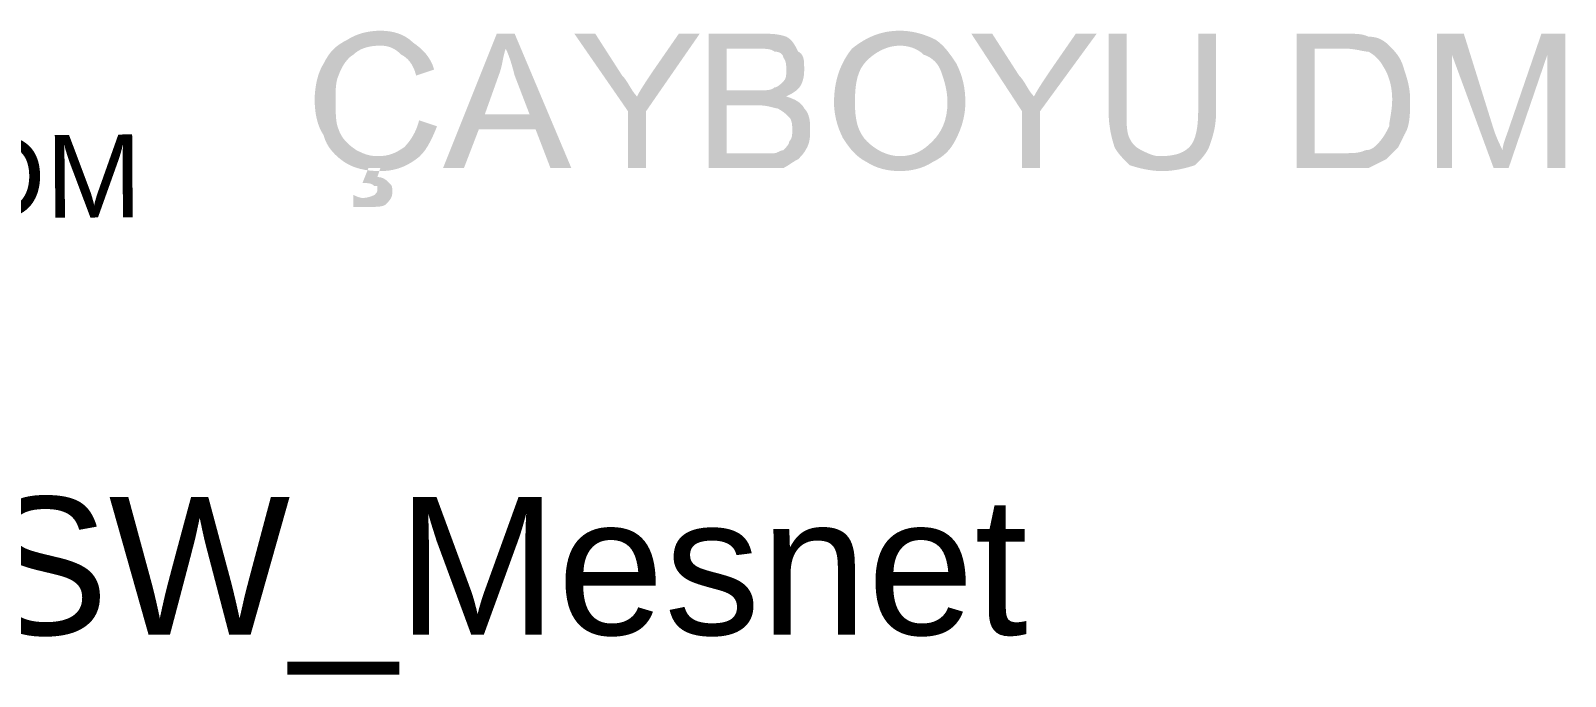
# Model space of a CAD drawing. Header units: millimetres. Extents: x 5 to 459, y 10 to 307.
# Drawn here: x 392.51 to 401.01, y 181 to 184.57 of the extents above; entities that cross this region are included whole.
import ezdxf

# ---------------------------------------------------------------- set-up
doc = ezdxf.new("R2010")
doc.units = ezdxf.units.MM
doc.header["$MEASUREMENT"] = 0
doc.layers.get('0').update_dxf_attribs({"linetype": 'CONTINUOUS'})
doc.styles.add('Arial$001', font='arial.ttf', dxfattribs={"height": 0.8937})

msp = doc.modelspace()

# ---------------------------------------------------------------- hatches: boundary and pattern name
h = msp.add_hatch(color=5)
edge = h.paths.add_edge_path()
edge.add_line((394.6605, 184.0761), (394.7598, 184.043))
edge.add_spline(control_points=[(394.7598, 184.043), (394.7267, 183.9602), (394.6936, 183.8941), (394.644, 183.861), (394.644, 183.861), (394.5778, 183.8113), (394.5116, 183.7948), (394.4455, 183.7948), (394.4455, 183.7948), (394.3627, 183.7948), (394.2965, 183.8113), (394.2469, 183.8444), (394.2469, 183.8444), (394.1973, 183.8775), (394.1476, 183.9271), (394.1311, 183.9933), (394.1311, 183.9933), (394.098, 184.043), (394.0815, 184.1091), (394.0815, 184.1919), (394.0815, 184.1919), (394.0815, 184.258), (394.098, 184.3408), (394.1311, 184.3904), (394.1311, 184.3904), (394.1642, 184.4566), (394.1973, 184.4897), (394.2635, 184.5228), (394.2635, 184.5228), (394.3131, 184.5558), (394.3793, 184.5724), (394.4455, 184.5724), (394.4455, 184.5724), (394.5116, 184.5724), (394.5778, 184.5558), (394.6274, 184.5062), (394.6274, 184.5062), (394.6771, 184.4731), (394.7267, 184.4235), (394.7433, 184.3573)], knot_values=[0, 0, 0, 0, 0.025, 0.025, 0.025, 0.025, 0.05, 0.05, 0.05, 0.05, 0.075, 0.075, 0.075, 0.075, 0.1, 0.1, 0.1, 0.1, 0.125, 0.125, 0.125, 0.125, 0.15, 0.15, 0.15, 0.15, 0.175, 0.175, 0.175, 0.175, 0.2, 0.2, 0.2, 0.2, 0.225, 0.225, 0.225, 0.225, 1, 1, 1, 1], degree=3, periodic=0)
edge.add_line((394.7433, 184.3573), (394.644, 184.3242))
edge.add_spline(control_points=[(394.644, 184.3242), (394.6274, 184.3904), (394.5944, 184.4235), (394.5613, 184.44), (394.5613, 184.44), (394.5282, 184.4731), (394.4951, 184.4897), (394.4455, 184.4897), (394.4455, 184.4897), (394.3793, 184.4897), (394.3296, 184.4731), (394.2965, 184.44), (394.2965, 184.44), (394.2635, 184.4235), (394.2304, 184.3739), (394.2138, 184.3242), (394.2138, 184.3242), (394.1973, 184.2911), (394.1973, 184.2415), (394.1973, 184.1919), (394.1973, 184.1919), (394.1973, 184.1257), (394.1973, 184.0595), (394.2138, 184.0264), (394.2138, 184.0264), (394.2304, 183.9768), (394.2635, 183.9437), (394.3131, 183.9106), (394.3131, 183.9106), (394.3462, 183.8941), (394.3793, 183.8775), (394.4289, 183.8775), (394.4289, 183.8775), (394.4951, 183.8775), (394.5282, 183.8941), (394.5778, 183.9271), (394.5778, 183.9271), (394.6109, 183.9602), (394.644, 184.0099), (394.6605, 184.0761)], knot_values=[0, 0, 0, 0, 0.025, 0.025, 0.025, 0.025, 0.05, 0.05, 0.05, 0.05, 0.075, 0.075, 0.075, 0.075, 0.1, 0.1, 0.1, 0.1, 0.125, 0.125, 0.125, 0.125, 0.15, 0.15, 0.15, 0.15, 0.175, 0.175, 0.175, 0.175, 0.2, 0.2, 0.2, 0.2, 0.225, 0.225, 0.225, 0.225, 1, 1, 1, 1], degree=3, periodic=0)
edge = h.paths.add_edge_path()
edge.add_line((394.3462, 183.7286), (394.3793, 183.8113))
edge.add_line((394.3793, 183.8113), (394.4455, 183.8113))
edge.add_line((394.4455, 183.8113), (394.4289, 183.7617))
edge.add_spline(control_points=[(394.4289, 183.7617), (394.462, 183.7617), (394.4785, 183.7452), (394.4951, 183.7286), (394.4951, 183.7286), (394.5116, 183.7121), (394.5116, 183.7121), (394.5116, 183.679), (394.5116, 183.679), (394.5116, 183.6624), (394.5116, 183.6459), (394.4785, 183.6128), (394.4785, 183.6128), (394.462, 183.5963), (394.4289, 183.5963), (394.3793, 183.5963), (394.3793, 183.5963), (394.3462, 183.5963), (394.3131, 183.5963), (394.2965, 183.5963)], knot_values=[0, 0, 0, 0, 0.05, 0.05, 0.05, 0.05, 0.1, 0.1, 0.1, 0.1, 0.15, 0.15, 0.15, 0.15, 0.2, 0.2, 0.2, 0.2, 1, 1, 1, 1], degree=3, periodic=0)
edge.add_line((394.2965, 183.5963), (394.2965, 183.6624))
edge.add_spline(control_points=[(394.2965, 183.6624), (394.3296, 183.6459), (394.3462, 183.6459), (394.3462, 183.6459), (394.3462, 183.6459), (394.3793, 183.6459), (394.4124, 183.6624), (394.4124, 183.6624), (394.4124, 183.6624), (394.4289, 183.679), (394.4289, 183.679), (394.4289, 183.6955), (394.4289, 183.6955), (394.4289, 183.6955), (394.4289, 183.6955), (394.4289, 183.7121), (394.4289, 183.7121), (394.4289, 183.7121), (394.4124, 183.7121), (394.4124, 183.7121), (394.4124, 183.7121), (394.3958, 183.7286), (394.3793, 183.7286), (394.3462, 183.7286)], knot_values=[0, 0, 0, 0, 0.041667, 0.041667, 0.041667, 0.041667, 0.083333, 0.083333, 0.083333, 0.083333, 0.125, 0.125, 0.125, 0.125, 0.166667, 0.166667, 0.166667, 0.166667, 0.208333, 0.208333, 0.208333, 0.208333, 1, 1, 1, 1], degree=3, periodic=0)
h.paths.add_polyline_path([(394.7929, 183.8113), (395.0907, 184.5558), (395.19, 184.5558), (395.5043, 183.8113), (395.3885, 183.8113), (395.3058, 184.0264), (394.9914, 184.0264), (394.9087, 183.8113), (394.7929, 183.8113), (394.9087, 183.8113)])
h.paths.add_polyline_path([(395.0245, 184.1091), (395.2727, 184.1091), (395.19, 184.3242), (395.19, 184.3242), (395.1879, 184.3324), (395.1858, 184.3404), (395.1838, 184.3483), (395.1817, 184.3559), (395.1796, 184.3634), (395.1776, 184.3708), (395.1755, 184.3779), (395.1734, 184.3849), (395.1713, 184.3917), (395.1693, 184.3983), (395.1672, 184.4048), (395.1651, 184.4111), (395.1631, 184.4172), (395.161, 184.4231), (395.1589, 184.4289), (395.1569, 184.4345), (395.1548, 184.4399), (395.1527, 184.4452), (395.1507, 184.4503), (395.1486, 184.4552), (395.1465, 184.4599), (395.1445, 184.4645), (395.1424, 184.4689), (395.1403, 184.4731), (395.1403, 184.4731), (395.1383, 184.467), (395.1365, 184.461), (395.1348, 184.4552), (395.1333, 184.4495), (395.1318, 184.444), (395.1305, 184.4385), (395.1293, 184.4331), (395.1281, 184.4278), (395.127, 184.4225), (395.1259, 184.4173), (395.1248, 184.4121), (395.1238, 184.4069), (395.1227, 184.4018), (395.1217, 184.3966), (395.1206, 184.3914), (395.1195, 184.3861), (395.1183, 184.3808), (395.1171, 184.3754), (395.1157, 184.3699), (395.1143, 184.3644), (395.1127, 184.3587), (395.111, 184.3528), (395.1092, 184.3469), (395.1072, 184.3408), (395.0245, 184.1091), (395.1072, 184.3408)])
h.paths.add_polyline_path([(395.8187, 183.8113), (395.8187, 184.1257), (395.5209, 184.5558), (395.6367, 184.5558), (395.7856, 184.3242), (395.7856, 184.3242), (395.7896, 184.32), (395.7935, 184.3156), (395.7973, 184.3111), (395.8009, 184.3065), (395.8044, 184.3017), (395.8078, 184.2968), (395.8111, 184.2919), (395.8144, 184.2868), (395.8176, 184.2818), (395.8207, 184.2766), (395.8238, 184.2715), (395.8269, 184.2663), (395.83, 184.2611), (395.8332, 184.256), (395.8363, 184.2509), (395.8395, 184.2458), (395.8427, 184.2408), (395.8461, 184.2358), (395.8495, 184.2309), (395.853, 184.2262), (395.8566, 184.2215), (395.8603, 184.217), (395.8642, 184.2126), (395.8683, 184.2084), (395.8683, 184.2084), (395.8704, 184.2126), (395.8728, 184.217), (395.8752, 184.2216), (395.8779, 184.2263), (395.8806, 184.2311), (395.8835, 184.2361), (395.8866, 184.2412), (395.8897, 184.2464), (395.893, 184.2517), (395.8964, 184.2572), (395.8999, 184.2627), (395.9035, 184.2684), (395.9071, 184.2741), (395.9109, 184.2799), (395.9147, 184.2858), (395.9185, 184.2917), (395.9225, 184.2977), (395.9265, 184.3038), (395.9305, 184.3099), (395.9345, 184.316), (395.9386, 184.3222), (395.9428, 184.3284), (395.9469, 184.3346), (395.951, 184.3408), (396.0999, 184.5558), (396.2157, 184.5558), (395.9179, 184.1257), (395.9179, 183.8113), (395.8187, 183.8113), (395.9179, 183.8113)])
h.paths.add_polyline_path([(396.2654, 183.8113), (396.2654, 184.5558), (396.5466, 184.5558), (396.5466, 184.5558), (396.5547, 184.5558), (396.5625, 184.5558), (396.57, 184.5558), (396.5772, 184.5558), (396.5841, 184.5557), (396.5908, 184.5556), (396.5973, 184.5554), (396.6036, 184.5552), (396.6097, 184.555), (396.6157, 184.5546), (396.6215, 184.5543), (396.6273, 184.5538), (396.6329, 184.5532), (396.6385, 184.5526), (396.6441, 184.5518), (396.6496, 184.5509), (396.6551, 184.55), (396.6606, 184.5489), (396.6662, 184.5476), (396.6719, 184.5463), (396.6776, 184.5448), (396.6834, 184.5431), (396.6894, 184.5413), (396.6955, 184.5393), (396.6996, 184.5371), (396.7035, 184.5348), (396.7072, 184.5324), (396.7108, 184.5297), (396.7142, 184.527), (396.7175, 184.524), (396.7207, 184.521), (396.7237, 184.5179), (396.7266, 184.5146), (396.7295, 184.5112), (396.7322, 184.5077), (396.7348, 184.5041), (396.7374, 184.5005), (396.7398, 184.4967), (396.7422, 184.4929), (396.7445, 184.4891), (396.7468, 184.4851), (396.749, 184.4811), (396.7512, 184.4771), (396.7534, 184.473), (396.7555, 184.469), (396.7576, 184.4648), (396.7596, 184.4607), (396.7617, 184.4566), (396.7657, 184.4544), (396.7693, 184.4521), (396.7726, 184.4496), (396.7756, 184.4469), (396.7784, 184.4441), (396.7808, 184.4411), (396.783, 184.4379), (396.785, 184.4345), (396.7867, 184.431), (396.7882, 184.4273), (396.7895, 184.4234), (396.7907, 184.4194), (396.7916, 184.4151), (396.7924, 184.4107), (396.7931, 184.4062), (396.7936, 184.4014), (396.794, 184.3965), (396.7943, 184.3914), (396.7945, 184.3862), (396.7946, 184.3807), (396.7947, 184.3751), (396.7948, 184.3694), (396.7948, 184.3634), (396.7948, 184.3573), (396.7948, 184.3552), (396.7948, 184.3528), (396.7948, 184.3504), (396.7947, 184.3477), (396.7946, 184.345), (396.7945, 184.3421), (396.7944, 184.339), (396.7942, 184.3359), (396.7939, 184.3326), (396.7936, 184.3292), (396.7932, 184.3257), (396.7927, 184.3222), (396.7922, 184.3185), (396.7915, 184.3148), (396.7908, 184.3109), (396.7899, 184.3071), (396.7889, 184.3031), (396.7878, 184.2991), (396.7866, 184.2951), (396.7852, 184.2911), (396.7837, 184.287), (396.7821, 184.2828), (396.7802, 184.2787), (396.7783, 184.2746), (396.7761, 184.2705), (396.7738, 184.2666), (396.7713, 184.2629), (396.7687, 184.2593), (396.7659, 184.2559), (396.763, 184.2526), (396.76, 184.2494), (396.7568, 184.2464), (396.7535, 184.2435), (396.7501, 184.2406), (396.7467, 184.2379), (396.7431, 184.2353), (396.7394, 184.2327), (396.7357, 184.2303), (396.7319, 184.2279), (396.728, 184.2256), (396.7241, 184.2233), (396.7201, 184.2211), (396.7161, 184.2189), (396.712, 184.2168), (396.7079, 184.2146), (396.7038, 184.2126), (396.6997, 184.2105), (396.6955, 184.2084), (396.7016, 184.2063), (396.7076, 184.2043), (396.7134, 184.2022), (396.719, 184.2001), (396.7244, 184.1979), (396.7297, 184.1957), (396.7347, 184.1935), (396.7396, 184.1913), (396.7444, 184.1889), (396.749, 184.1865), (396.7533, 184.1841), (396.7576, 184.1815), (396.7616, 184.1789), (396.7655, 184.1762), (396.7692, 184.1733), (396.7727, 184.1704), (396.7761, 184.1674), (396.7793, 184.1642), (396.7823, 184.1609), (396.7851, 184.1575), (396.7878, 184.1539), (396.7903, 184.1502), (396.7926, 184.1463), (396.7948, 184.1422), (396.7988, 184.138), (396.8024, 184.1336), (396.8057, 184.1291), (396.8087, 184.1245), (396.8115, 184.1197), (396.8139, 184.1148), (396.8161, 184.1099), (396.8181, 184.1049), (396.8198, 184.0998), (396.8213, 184.0946), (396.8226, 184.0895), (396.8237, 184.0843), (396.8247, 184.0792), (396.8255, 184.074), (396.8261, 184.0689), (396.8267, 184.0638), (396.8271, 184.0588), (396.8274, 184.0538), (396.8276, 184.049), (396.8277, 184.0442), (396.8278, 184.0395), (396.8279, 184.035), (396.8279, 184.0306), (396.8279, 184.0264), (396.8279, 184.0264), (396.8279, 184.0223), (396.8279, 184.0181), (396.8279, 184.014), (396.8278, 184.0099), (396.8277, 184.0057), (396.8276, 184.0016), (396.8275, 183.9975), (396.8273, 183.9933), (396.827, 183.9892), (396.8267, 183.9851), (396.8263, 183.9809), (396.8258, 183.9768), (396.8253, 183.9726), (396.8246, 183.9685), (396.8238, 183.9644), (396.823, 183.9602), (396.822, 183.9561), (396.8209, 183.952), (396.8197, 183.9478), (396.8183, 183.9437), (396.8168, 183.9396), (396.8151, 183.9354), (396.8133, 183.9313), (396.8113, 183.9271), (396.8093, 183.9231), (396.8072, 183.9192), (396.8051, 183.9155), (396.8031, 183.9119), (396.801, 183.9085), (396.7989, 183.9052), (396.7969, 183.902), (396.7948, 183.899), (396.7927, 183.896), (396.7907, 183.8932), (396.7886, 183.8905), (396.7865, 183.8879), (396.7845, 183.8853), (396.7824, 183.8828), (396.7803, 183.8805), (396.7783, 183.8781), (396.7762, 183.8759), (396.7741, 183.8736), (396.772, 183.8715), (396.77, 183.8693), (396.7679, 183.8672), (396.7658, 183.8651), (396.7638, 183.863), (396.7617, 183.861), (396.7577, 183.8589), (396.7538, 183.8568), (396.75, 183.8548), (396.7464, 183.8527), (396.7429, 183.8506), (396.7395, 183.8486), (396.7362, 183.8465), (396.7329, 183.8444), (396.7297, 183.8424), (396.7266, 183.8403), (396.7234, 183.8382), (396.7203, 183.8362), (396.7172, 183.8341), (396.7141, 183.832), (396.711, 183.8299), (396.7078, 183.8279), (396.7045, 183.8258), (396.7012, 183.8237), (396.6978, 183.8217), (396.6943, 183.8196), (396.6907, 183.8175), (396.6869, 183.8155), (396.683, 183.8134), (396.679, 183.8113), (396.6748, 183.8113), (396.6704, 183.8113), (396.6658, 183.8113), (396.6611, 183.8113), (396.6563, 183.8113), (396.6513, 183.8113), (396.6462, 183.8113), (396.641, 183.8113), (396.6356, 183.8113), (396.6302, 183.8113), (396.6247, 183.8113), (396.619, 183.8113), (396.6133, 183.8113), (396.6075, 183.8113), (396.6016, 183.8113), (396.5956, 183.8113), (396.5896, 183.8113), (396.5836, 183.8113), (396.5775, 183.8113), (396.5714, 183.8113), (396.5652, 183.8113), (396.559, 183.8113), (396.5528, 183.8113), (396.5466, 183.8113), (396.2654, 183.8113), (396.5466, 183.8113)])
h.paths.add_polyline_path([(396.3646, 184.2415), (396.5301, 184.2415), (396.5301, 184.2415), (396.5362, 184.2415), (396.5421, 184.2415), (396.5479, 184.2415), (396.5535, 184.2416), (396.5589, 184.2416), (396.5642, 184.2418), (396.5693, 184.2419), (396.5742, 184.2421), (396.5789, 184.2424), (396.5835, 184.2427), (396.5879, 184.2431), (396.5921, 184.2436), (396.5962, 184.2441), (396.6001, 184.2448), (396.6038, 184.2455), (396.6073, 184.2464), (396.6106, 184.2474), (396.6138, 184.2485), (396.6169, 184.2497), (396.6197, 184.2511), (396.6224, 184.2526), (396.6249, 184.2542), (396.6272, 184.2561), (396.6293, 184.258), (396.6293, 184.258), (396.6314, 184.2581), (396.6335, 184.2584), (396.6356, 184.2588), (396.6376, 184.2593), (396.6397, 184.26), (396.6418, 184.2609), (396.6438, 184.2619), (396.6459, 184.2629), (396.648, 184.2641), (396.65, 184.2655), (396.6521, 184.2669), (396.6542, 184.2684), (396.6562, 184.27), (396.6583, 184.2716), (396.6604, 184.2734), (396.6624, 184.2752), (396.6645, 184.2771), (396.6666, 184.279), (396.6686, 184.2809), (396.6707, 184.2829), (396.6728, 184.285), (396.6748, 184.287), (396.6769, 184.2891), (396.679, 184.2911), (396.681, 184.2932), (396.6828, 184.2953), (396.6844, 184.2974), (396.686, 184.2995), (396.6873, 184.3016), (396.6885, 184.3038), (396.6896, 184.306), (396.6906, 184.3083), (396.6915, 184.3106), (396.6922, 184.313), (396.6929, 184.3155), (396.6935, 184.318), (396.6939, 184.3206), (396.6943, 184.3234), (396.6947, 184.3262), (396.6949, 184.3291), (396.6951, 184.3322), (396.6953, 184.3353), (396.6954, 184.3386), (396.6955, 184.3421), (396.6955, 184.3456), (396.6955, 184.3494), (396.6955, 184.3533), (396.6955, 184.3573), (396.6955, 184.3595), (396.6955, 184.3618), (396.6955, 184.3642), (396.6955, 184.3668), (396.6954, 184.3695), (396.6953, 184.3723), (396.6951, 184.3752), (396.6949, 184.3781), (396.6947, 184.3812), (396.6943, 184.3842), (396.6939, 184.3873), (396.6935, 184.3904), (396.6929, 184.3935), (396.6922, 184.3966), (396.6915, 184.3996), (396.6906, 184.4027), (396.6896, 184.4056), (396.6885, 184.4085), (396.6873, 184.4113), (396.686, 184.414), (396.6844, 184.4166), (396.6828, 184.419), (396.681, 184.4213), (396.679, 184.4235), (396.6789, 184.4256), (396.6786, 184.4276), (396.6782, 184.4297), (396.6776, 184.4317), (396.6768, 184.4337), (396.6759, 184.4356), (396.6748, 184.4376), (396.6735, 184.4394), (396.672, 184.4412), (396.6704, 184.443), (396.6686, 184.4446), (396.6666, 184.4462), (396.6644, 184.4477), (396.6621, 184.4492), (396.6596, 184.4505), (396.6569, 184.4517), (396.6541, 184.4528), (396.6511, 184.4537), (396.6479, 184.4546), (396.6445, 184.4553), (396.641, 184.4558), (396.6373, 184.4562), (396.6334, 184.4565), (396.6293, 184.4566), (396.6272, 184.4586), (396.6249, 184.4604), (396.6223, 184.462), (396.6196, 184.4635), (396.6167, 184.4649), (396.6136, 184.4661), (396.6102, 184.4672), (396.6067, 184.4682), (396.6029, 184.4691), (396.5989, 184.4698), (396.5946, 184.4705), (396.5901, 184.4711), (396.5853, 184.4715), (396.5802, 184.4719), (396.5749, 184.4723), (396.5693, 184.4725), (396.5634, 184.4727), (396.5572, 184.4729), (396.5507, 184.473), (396.5439, 184.473), (396.5368, 184.4731), (396.5294, 184.4731), (396.5216, 184.4731), (396.5135, 184.4731), (396.5135, 184.4731), (396.3646, 184.4731), (396.3646, 184.2415), (396.3646, 184.4731)])
h.paths.add_polyline_path([(396.3646, 183.8941), (396.5466, 183.8941), (396.5466, 183.8941), (396.5508, 183.8941), (396.5549, 183.8941), (396.559, 183.8941), (396.5631, 183.8941), (396.5672, 183.8941), (396.5712, 183.8941), (396.5752, 183.8941), (396.5791, 183.8941), (396.583, 183.8941), (396.5868, 183.8941), (396.5905, 183.8941), (396.5942, 183.8941), (396.5978, 183.8941), (396.6012, 183.8941), (396.6046, 183.8941), (396.6079, 183.8941), (396.6111, 183.8941), (396.6141, 183.8941), (396.617, 183.8941), (396.6198, 183.8941), (396.6224, 183.8941), (396.6249, 183.8941), (396.6272, 183.8941), (396.6293, 183.8941), (396.6314, 183.8941), (396.6335, 183.8944), (396.6356, 183.8948), (396.6376, 183.8953), (396.6397, 183.8959), (396.6418, 183.8966), (396.6438, 183.8975), (396.6459, 183.8983), (396.648, 183.8993), (396.65, 183.9003), (396.6521, 183.9013), (396.6542, 183.9023), (396.6562, 183.9034), (396.6583, 183.9044), (396.6604, 183.9054), (396.6624, 183.9063), (396.6645, 183.9072), (396.6666, 183.908), (396.6686, 183.9087), (396.6707, 183.9094), (396.6728, 183.9099), (396.6748, 183.9103), (396.6769, 183.9105), (396.679, 183.9106), (396.679, 183.9106), (396.681, 183.9127), (396.6831, 183.9147), (396.6852, 183.9168), (396.6872, 183.9189), (396.6892, 183.9209), (396.6911, 183.923), (396.693, 183.9251), (396.6949, 183.9271), (396.6967, 183.9292), (396.6985, 183.9313), (396.7001, 183.9334), (396.7017, 183.9354), (396.7032, 183.9375), (396.7047, 183.9396), (396.706, 183.9416), (396.7072, 183.9437), (396.7083, 183.9458), (396.7092, 183.9478), (396.7101, 183.9499), (396.7108, 183.952), (396.7113, 183.954), (396.7117, 183.9561), (396.712, 183.9582), (396.7121, 183.9602), (396.7121, 183.9602), (396.7141, 183.9623), (396.7159, 183.9644), (396.7175, 183.9665), (396.719, 183.9686), (396.7204, 183.9707), (396.7216, 183.9729), (396.7227, 183.9751), (396.7237, 183.9774), (396.7246, 183.9797), (396.7253, 183.9821), (396.726, 183.9846), (396.7265, 183.9871), (396.727, 183.9898), (396.7274, 183.9925), (396.7277, 183.9953), (396.728, 183.9982), (396.7282, 184.0013), (396.7284, 184.0044), (396.7285, 184.0077), (396.7285, 184.0112), (396.7286, 184.0148), (396.7286, 184.0185), (396.7286, 184.0224), (396.7286, 184.0264), (396.7286, 184.0286), (396.7286, 184.0309), (396.7286, 184.0333), (396.7285, 184.0359), (396.7285, 184.0386), (396.7284, 184.0414), (396.7282, 184.0443), (396.728, 184.0473), (396.7277, 184.0503), (396.7274, 184.0533), (396.727, 184.0564), (396.7265, 184.0595), (396.726, 184.0626), (396.7253, 184.0657), (396.7246, 184.0687), (396.7237, 184.0718), (396.7227, 184.0747), (396.7216, 184.0776), (396.7204, 184.0804), (396.719, 184.0831), (396.7175, 184.0857), (396.7159, 184.0881), (396.7141, 184.0904), (396.7121, 184.0926), (396.71, 184.0947), (396.7079, 184.0967), (396.7058, 184.0988), (396.7037, 184.1009), (396.7016, 184.1029), (396.6994, 184.105), (396.6972, 184.1071), (396.6949, 184.1091), (396.6926, 184.1112), (396.6902, 184.1133), (396.6877, 184.1153), (396.6852, 184.1174), (396.6826, 184.1195), (396.6798, 184.1215), (396.677, 184.1236), (396.6741, 184.1257), (396.671, 184.1278), (396.6679, 184.1298), (396.6646, 184.1319), (396.6611, 184.134), (396.6576, 184.136), (396.6538, 184.1381), (396.6499, 184.1402), (396.6459, 184.1422), (396.6437, 184.1423), (396.6414, 184.1426), (396.6389, 184.1429), (396.6362, 184.1435), (396.6334, 184.1441), (396.6304, 184.1448), (396.6272, 184.1456), (396.6238, 184.1465), (396.6203, 184.1475), (396.6166, 184.1485), (396.6127, 184.1495), (396.6087, 184.1505), (396.6044, 184.1515), (396.6001, 184.1526), (396.5955, 184.1535), (396.5907, 184.1545), (396.5858, 184.1554), (396.5807, 184.1562), (396.5755, 184.1569), (396.5701, 184.1575), (396.5645, 184.1581), (396.5587, 184.1584), (396.5527, 184.1587), (396.5466, 184.1588), (396.3646, 184.1588), (396.3646, 183.8941), (396.3646, 184.1588)])
edge = h.paths.add_edge_path()
edge.add_spline(control_points=[(396.9602, 184.1753), (396.9602, 184.2911), (396.9933, 184.3904), (397.0595, 184.4731), (397.0595, 184.4731), (397.1422, 184.5393), (397.225, 184.5724), (397.3242, 184.5724), (397.3242, 184.5724), (397.3904, 184.5724), (397.4566, 184.5558), (397.5228, 184.5228), (397.5228, 184.5228), (397.5724, 184.4897), (397.6055, 184.44), (397.6386, 184.3904), (397.6386, 184.3904), (397.6717, 184.3242), (397.6882, 184.258), (397.6882, 184.1753), (397.6882, 184.1753), (397.6882, 184.1091), (397.6717, 184.043), (397.6386, 183.9768), (397.6386, 183.9768), (397.6055, 183.9106), (397.5724, 183.8775), (397.5062, 183.8444), (397.5062, 183.8444), (397.4566, 183.8113), (397.3904, 183.7948), (397.3242, 183.7948), (397.3242, 183.7948), (397.258, 183.7948), (397.1919, 183.8113), (397.1422, 183.8444), (397.1422, 183.8444), (397.0761, 183.8775), (397.043, 183.9271), (397.0099, 183.9768), (397.0099, 183.9768), (396.9768, 184.043), (396.9602, 184.1091), (396.9602, 184.1753)], knot_values=[0, 0, 0, 0, 0.022727, 0.022727, 0.022727, 0.022727, 0.045455, 0.045455, 0.045455, 0.045455, 0.068182, 0.068182, 0.068182, 0.068182, 0.090909, 0.090909, 0.090909, 0.090909, 0.113636, 0.113636, 0.113636, 0.113636, 0.136364, 0.136364, 0.136364, 0.136364, 0.159091, 0.159091, 0.159091, 0.159091, 0.181818, 0.181818, 0.181818, 0.181818, 0.204545, 0.204545, 0.204545, 0.204545, 0.227273, 0.227273, 0.227273, 0.227273, 1, 1, 1, 1], degree=3, periodic=0)
edge = h.paths.add_edge_path()
edge.add_spline(control_points=[(397.0761, 184.1753), (397.0761, 184.0761), (397.0926, 184.0099), (397.1422, 183.9602), (397.1422, 183.9602), (397.1919, 183.9106), (397.258, 183.8775), (397.3242, 183.8775), (397.3242, 183.8775), (397.4069, 183.8775), (397.4566, 183.9106), (397.5062, 183.9602), (397.5062, 183.9602), (397.5559, 184.0099), (397.5889, 184.0761), (397.5889, 184.1753), (397.5889, 184.1753), (397.5889, 184.2415), (397.5724, 184.2911), (397.5559, 184.3408), (397.5559, 184.3408), (397.5393, 184.3904), (397.5062, 184.4235), (397.4566, 184.44), (397.4566, 184.44), (397.4235, 184.4731), (397.3739, 184.4897), (397.3242, 184.4897), (397.3242, 184.4897), (397.258, 184.4897), (397.1919, 184.4566), (397.1422, 184.4069), (397.1422, 184.4069), (397.0926, 184.3573), (397.0761, 184.2911), (397.0761, 184.1753)], knot_values=[0, 0, 0, 0, 0.027778, 0.027778, 0.027778, 0.027778, 0.055556, 0.055556, 0.055556, 0.055556, 0.083333, 0.083333, 0.083333, 0.083333, 0.111111, 0.111111, 0.111111, 0.111111, 0.138889, 0.138889, 0.138889, 0.138889, 0.166667, 0.166667, 0.166667, 0.166667, 0.194444, 0.194444, 0.194444, 0.194444, 0.222222, 0.222222, 0.222222, 0.222222, 1, 1, 1, 1], degree=3, periodic=0)
h.paths.add_polyline_path([(398.0026, 183.8113), (398.0026, 184.1257), (397.7213, 184.5558), (397.8371, 184.5558), (397.986, 184.3242), (397.986, 184.3242), (397.9901, 184.32), (397.994, 184.3156), (397.9977, 184.3111), (398.0013, 184.3065), (398.0048, 184.3017), (398.0082, 184.2968), (398.0116, 184.2919), (398.0148, 184.2868), (398.018, 184.2818), (398.0212, 184.2766), (398.0243, 184.2715), (398.0274, 184.2663), (398.0305, 184.2611), (398.0336, 184.256), (398.0367, 184.2509), (398.0399, 184.2458), (398.0432, 184.2408), (398.0465, 184.2358), (398.0499, 184.2309), (398.0534, 184.2262), (398.057, 184.2215), (398.0608, 184.217), (398.0647, 184.2126), (398.0687, 184.2084), (398.0687, 184.2084), (398.0709, 184.2126), (398.0732, 184.217), (398.0757, 184.2216), (398.0783, 184.2263), (398.0811, 184.2311), (398.084, 184.2361), (398.087, 184.2412), (398.0902, 184.2464), (398.0935, 184.2517), (398.0968, 184.2572), (398.1003, 184.2627), (398.1039, 184.2684), (398.1076, 184.2741), (398.1113, 184.2799), (398.1151, 184.2858), (398.119, 184.2917), (398.1229, 184.2977), (398.1269, 184.3038), (398.1309, 184.3099), (398.135, 184.316), (398.1391, 184.3222), (398.1432, 184.3284), (398.1473, 184.3346), (398.1515, 184.3408), (398.3004, 184.5558), (398.4162, 184.5558), (398.1018, 184.1257), (398.1018, 183.8113), (398.0026, 183.8113), (398.1018, 183.8113)])
h.paths.add_polyline_path([(398.9787, 184.5558), (399.078, 184.5558), (399.078, 184.1257), (399.078, 184.1257), (399.0779, 184.1155), (399.0776, 184.1057), (399.0772, 184.0961), (399.0767, 184.0869), (399.076, 184.078), (399.0751, 184.0693), (399.0741, 184.0609), (399.0731, 184.0528), (399.0719, 184.0448), (399.0705, 184.0371), (399.0691, 184.0296), (399.0676, 184.0223), (399.066, 184.0151), (399.0644, 184.0081), (399.0626, 184.0013), (399.0608, 183.9946), (399.0589, 183.9879), (399.057, 183.9814), (399.0551, 183.975), (399.0531, 183.9687), (399.051, 183.9624), (399.049, 183.9561), (399.0469, 183.9499), (399.0449, 183.9437), (399.0449, 183.9437), (399.0427, 183.9376), (399.0404, 183.9316), (399.0379, 183.9258), (399.0353, 183.9202), (399.0325, 183.9147), (399.0296, 183.9093), (399.0266, 183.9041), (399.0234, 183.899), (399.0202, 183.894), (399.0168, 183.8891), (399.0133, 183.8843), (399.0097, 183.8796), (399.0061, 183.875), (399.0023, 183.8704), (398.9985, 183.866), (398.9946, 183.8616), (398.9907, 183.8572), (398.9867, 183.853), (398.9827, 183.8487), (398.9786, 183.8445), (398.9745, 183.8403), (398.9704, 183.8362), (398.9663, 183.832), (398.9621, 183.8279), (398.9559, 183.8258), (398.9494, 183.8238), (398.9428, 183.8217), (398.936, 183.8197), (398.9291, 183.8177), (398.9221, 183.8157), (398.9149, 183.8138), (398.9076, 183.8119), (398.9002, 183.8101), (398.8927, 183.8084), (398.8851, 183.8067), (398.8774, 183.8051), (398.8696, 183.8036), (398.8617, 183.8022), (398.8537, 183.8009), (398.8457, 183.7997), (398.8377, 183.7986), (398.8295, 183.7976), (398.8214, 183.7968), (398.8132, 183.7961), (398.8049, 183.7955), (398.7967, 183.7951), (398.7884, 183.7949), (398.7802, 183.7948), (398.7719, 183.7949), (398.7636, 183.7951), (398.7554, 183.7955), (398.7471, 183.7961), (398.7389, 183.7968), (398.7308, 183.7976), (398.7227, 183.7986), (398.7146, 183.7997), (398.7066, 183.8009), (398.6986, 183.8022), (398.6908, 183.8036), (398.683, 183.8051), (398.6752, 183.8067), (398.6676, 183.8084), (398.6601, 183.8101), (398.6527, 183.8119), (398.6454, 183.8138), (398.6382, 183.8157), (398.6312, 183.8177), (398.6243, 183.8197), (398.6175, 183.8217), (398.6109, 183.8238), (398.6045, 183.8258), (398.5982, 183.8279), (398.594, 183.832), (398.5899, 183.8362), (398.5858, 183.8403), (398.5817, 183.8444), (398.5776, 183.8486), (398.5736, 183.8527), (398.5696, 183.8568), (398.5657, 183.861), (398.5618, 183.8651), (398.558, 183.8692), (398.5543, 183.8734), (398.5506, 183.8775), (398.547, 183.8817), (398.5435, 183.8858), (398.5402, 183.8899), (398.5369, 183.8941), (398.5337, 183.8982), (398.5307, 183.9023), (398.5278, 183.9065), (398.525, 183.9106), (398.5224, 183.9147), (398.5199, 183.9189), (398.5176, 183.923), (398.5154, 183.9271), (398.5134, 183.9334), (398.5113, 183.9399), (398.5093, 183.9465), (398.5072, 183.9533), (398.5053, 183.9603), (398.5033, 183.9675), (398.5014, 183.9748), (398.4995, 183.9823), (398.4977, 183.99), (398.496, 183.9978), (398.4943, 184.0058), (398.4927, 184.014), (398.4912, 184.0224), (398.4898, 184.0309), (398.4885, 184.0396), (398.4873, 184.0485), (398.4862, 184.0575), (398.4852, 184.0667), (398.4844, 184.0761), (398.4837, 184.0857), (398.4831, 184.0954), (398.4827, 184.1053), (398.4824, 184.1154), (398.4824, 184.1257), (398.4824, 184.1257), (398.4824, 184.5558), (398.5816, 184.5558), (398.5816, 184.1257), (398.5816, 184.1257), (398.5816, 184.1175), (398.5816, 184.1095), (398.5817, 184.1016), (398.5817, 184.094), (398.5818, 184.0865), (398.5819, 184.0792), (398.582, 184.072), (398.5822, 184.065), (398.5825, 184.0582), (398.5828, 184.0516), (398.5832, 184.0451), (398.5837, 184.0388), (398.5842, 184.0327), (398.5849, 184.0268), (398.5857, 184.021), (398.5865, 184.0154), (398.5875, 184.01), (398.5886, 184.0047), (398.5898, 183.9996), (398.5912, 183.9947), (398.5927, 183.99), (398.5944, 183.9854), (398.5962, 183.981), (398.5982, 183.9768), (398.5982, 183.9768), (398.6002, 183.9727), (398.6023, 183.9688), (398.6044, 183.9651), (398.6065, 183.9615), (398.6087, 183.9581), (398.6108, 183.9548), (398.6131, 183.9516), (398.6153, 183.9486), (398.6177, 183.9457), (398.62, 183.9428), (398.6225, 183.9401), (398.6251, 183.9375), (398.6277, 183.9349), (398.6304, 183.9325), (398.6332, 183.9301), (398.6362, 183.9278), (398.6392, 183.9255), (398.6424, 183.9233), (398.6457, 183.9211), (398.6491, 183.919), (398.6527, 183.9168), (398.6564, 183.9147), (398.6603, 183.9127), (398.6643, 183.9106), (398.6685, 183.9085), (398.6726, 183.9065), (398.6768, 183.9044), (398.6809, 183.9024), (398.685, 183.9004), (398.6892, 183.8985), (398.6933, 183.8965), (398.6974, 183.8947), (398.7016, 183.8929), (398.7057, 183.8911), (398.7098, 183.8894), (398.714, 183.8879), (398.7181, 183.8863), (398.7223, 183.8849), (398.7264, 183.8836), (398.7305, 183.8824), (398.7347, 183.8813), (398.7388, 183.8804), (398.7429, 183.8795), (398.7471, 183.8788), (398.7512, 183.8783), (398.7553, 183.8778), (398.7595, 183.8776), (398.7636, 183.8775), (398.7738, 183.8776), (398.7836, 183.8779), (398.7931, 183.8783), (398.8023, 183.8789), (398.8112, 183.8797), (398.8197, 183.8806), (398.828, 183.8817), (398.8359, 183.883), (398.8436, 183.8845), (398.851, 183.8861), (398.8581, 183.8879), (398.8649, 183.8899), (398.8715, 183.8921), (398.8779, 183.8944), (398.884, 183.8969), (398.8898, 183.8996), (398.8955, 183.9024), (398.9009, 183.9054), (398.9061, 183.9086), (398.9111, 183.912), (398.9158, 183.9155), (398.9204, 183.9192), (398.9248, 183.9231), (398.9291, 183.9271), (398.9331, 183.9315), (398.937, 183.9361), (398.9407, 183.9411), (398.9442, 183.9465), (398.9476, 183.9521), (398.9508, 183.9582), (398.9538, 183.9645), (398.9566, 183.9713), (398.9593, 183.9783), (398.9618, 183.9857), (398.9641, 183.9935), (398.9663, 184.0016), (398.9683, 184.01), (398.9701, 184.0188), (398.9717, 184.028), (398.9732, 184.0374), (398.9745, 184.0473), (398.9756, 184.0574), (398.9765, 184.068), (398.9773, 184.0788), (398.9779, 184.09), (398.9783, 184.1016), (398.9786, 184.1134), (398.9787, 184.1257), (398.9787, 184.5558), (398.9787, 184.1257)])
h.paths.add_polyline_path([(399.5247, 183.8113), (399.5247, 184.5558), (399.7894, 184.5558), (399.7894, 184.5558), (399.7975, 184.5558), (399.8053, 184.5558), (399.8127, 184.5558), (399.8199, 184.5558), (399.8267, 184.5557), (399.8333, 184.5556), (399.8397, 184.5554), (399.8458, 184.5552), (399.8516, 184.555), (399.8573, 184.5546), (399.8627, 184.5543), (399.868, 184.5538), (399.8731, 184.5532), (399.878, 184.5526), (399.8828, 184.5518), (399.8874, 184.5509), (399.892, 184.55), (399.8964, 184.5489), (399.9008, 184.5476), (399.905, 184.5463), (399.9093, 184.5448), (399.9134, 184.5431), (399.9176, 184.5413), (399.9217, 184.5393), (399.9279, 184.5392), (399.9338, 184.539), (399.9396, 184.5385), (399.9453, 184.5379), (399.9508, 184.5371), (399.9561, 184.5362), (399.9614, 184.5351), (399.9665, 184.5338), (399.9715, 184.5323), (399.9764, 184.5307), (399.9812, 184.5289), (399.9858, 184.5269), (399.9905, 184.5247), (399.995, 184.5224), (399.9995, 184.5199), (400.0038, 184.5172), (400.0082, 184.5144), (400.0125, 184.5114), (400.0167, 184.5082), (400.0209, 184.5048), (400.0251, 184.5013), (400.0293, 184.4976), (400.0334, 184.4937), (400.0376, 184.4897), (400.0417, 184.4855), (400.0458, 184.4814), (400.0499, 184.4772), (400.054, 184.473), (400.0581, 184.4687), (400.0621, 184.4643), (400.0661, 184.4599), (400.07, 184.4554), (400.0739, 184.4507), (400.0777, 184.4459), (400.0815, 184.441), (400.0851, 184.4359), (400.0887, 184.4306), (400.0922, 184.4252), (400.0956, 184.4195), (400.0988, 184.4137), (400.102, 184.4076), (400.105, 184.4013), (400.1079, 184.3947), (400.1107, 184.3878), (400.1133, 184.3806), (400.1158, 184.3732), (400.1181, 184.3654), (400.1203, 184.3573), (400.1203, 184.3573), (400.1223, 184.3511), (400.1244, 184.3449), (400.1264, 184.3387), (400.1285, 184.3324), (400.1305, 184.3261), (400.1324, 184.3198), (400.1343, 184.3135), (400.1362, 184.3071), (400.138, 184.3006), (400.1398, 184.2941), (400.1414, 184.2875), (400.143, 184.2808), (400.1445, 184.274), (400.1459, 184.2672), (400.1473, 184.2602), (400.1485, 184.2531), (400.1496, 184.246), (400.1505, 184.2387), (400.1514, 184.2312), (400.1521, 184.2237), (400.1526, 184.2159), (400.153, 184.2081), (400.1533, 184.2001), (400.1534, 184.1919), (400.1534, 184.1837), (400.1534, 184.1757), (400.1533, 184.1678), (400.1533, 184.1601), (400.1532, 184.1525), (400.1531, 184.1451), (400.153, 184.1378), (400.1528, 184.1306), (400.1525, 184.1235), (400.1522, 184.1166), (400.1518, 184.1097), (400.1513, 184.1029), (400.1507, 184.0963), (400.1501, 184.0897), (400.1493, 184.0831), (400.1485, 184.0767), (400.1475, 184.0703), (400.1464, 184.0639), (400.1452, 184.0576), (400.1438, 184.0513), (400.1423, 184.0451), (400.1406, 184.0388), (400.1388, 184.0326), (400.1368, 184.0264), (400.1348, 184.0223), (400.1327, 184.0181), (400.1306, 184.014), (400.1285, 184.0099), (400.1265, 184.0057), (400.1244, 184.0016), (400.1223, 183.9975), (400.1203, 183.9933), (400.1182, 183.9892), (400.1161, 183.9851), (400.1141, 183.9809), (400.112, 183.9768), (400.1099, 183.9726), (400.1079, 183.9685), (400.1058, 183.9644), (400.1037, 183.9602), (400.1017, 183.9561), (400.0996, 183.952), (400.0975, 183.9478), (400.0955, 183.9437), (400.0934, 183.9396), (400.0913, 183.9354), (400.0893, 183.9313), (400.0872, 183.9271), (400.0872, 183.9271), (400.0831, 183.9231), (400.0792, 183.9192), (400.0755, 183.9155), (400.0719, 183.9119), (400.0685, 183.9085), (400.0652, 183.9052), (400.062, 183.902), (400.059, 183.899), (400.0561, 183.896), (400.0532, 183.8932), (400.0505, 183.8905), (400.0479, 183.8879), (400.0453, 183.8853), (400.0429, 183.8828), (400.0405, 183.8805), (400.0382, 183.8781), (400.0359, 183.8759), (400.0337, 183.8736), (400.0315, 183.8715), (400.0294, 183.8693), (400.0272, 183.8672), (400.0252, 183.8651), (400.0231, 183.863), (400.021, 183.861), (400.021, 183.861), (400.0169, 183.8589), (400.0127, 183.8568), (400.0086, 183.8548), (400.0045, 183.8527), (400.0003, 183.8506), (399.9962, 183.8486), (399.9921, 183.8465), (399.9879, 183.8444), (399.9838, 183.8424), (399.9796, 183.8403), (399.9755, 183.8382), (399.9714, 183.8362), (399.9672, 183.8341), (399.9631, 183.832), (399.959, 183.8299), (399.9548, 183.8279), (399.9507, 183.8258), (399.9466, 183.8237), (399.9424, 183.8217), (399.9383, 183.8196), (399.9341, 183.8175), (399.93, 183.8155), (399.9259, 183.8134), (399.9217, 183.8113), (399.9217, 183.8113), (399.9176, 183.8113), (399.9135, 183.8113), (399.9093, 183.8113), (399.9051, 183.8113), (399.9009, 183.8113), (399.8967, 183.8113), (399.8924, 183.8113), (399.888, 183.8113), (399.8836, 183.8113), (399.8792, 183.8113), (399.8746, 183.8113), (399.87, 183.8113), (399.8653, 183.8113), (399.8605, 183.8113), (399.8557, 183.8113), (399.8507, 183.8113), (399.8455, 183.8113), (399.8403, 183.8113), (399.8349, 183.8113), (399.8294, 183.8113), (399.8238, 183.8113), (399.818, 183.8113), (399.812, 183.8113), (399.8059, 183.8113), (399.8059, 183.8113), (399.5247, 183.8113), (399.8059, 183.8113)])
h.paths.add_polyline_path([(399.6239, 183.8941), (399.7894, 183.8941), (399.7894, 183.8941), (399.7955, 183.8941), (399.8015, 183.8941), (399.8073, 183.8941), (399.8129, 183.8941), (399.8184, 183.8942), (399.8238, 183.8943), (399.829, 183.8945), (399.8341, 183.8947), (399.8391, 183.8949), (399.844, 183.8953), (399.8488, 183.8957), (399.8535, 183.8961), (399.8581, 183.8967), (399.8626, 183.8973), (399.8671, 183.8981), (399.8715, 183.899), (399.8758, 183.8999), (399.8801, 183.901), (399.8844, 183.9023), (399.8886, 183.9036), (399.8928, 183.9051), (399.8969, 183.9068), (399.9011, 183.9086), (399.9052, 183.9106), (399.9092, 183.9107), (399.9131, 183.9109), (399.9169, 183.9113), (399.9204, 183.9119), (399.9239, 183.9126), (399.9272, 183.9134), (399.9303, 183.9144), (399.9334, 183.9155), (399.9363, 183.9167), (399.9391, 183.918), (399.9419, 183.9194), (399.9445, 183.9209), (399.947, 183.9225), (399.9495, 183.9242), (399.9519, 183.926), (399.9542, 183.9278), (399.9565, 183.9296), (399.9587, 183.9315), (399.9609, 183.9335), (399.963, 183.9355), (399.9651, 183.9375), (399.9672, 183.9396), (399.9693, 183.9416), (399.9714, 183.9437), (399.9714, 183.9437), (399.9754, 183.9478), (399.9793, 183.952), (399.983, 183.9561), (399.9866, 183.9602), (399.99, 183.9644), (399.9933, 183.9685), (399.9965, 183.9726), (399.9996, 183.9768), (400.0025, 183.9809), (400.0053, 183.9851), (400.008, 183.9892), (400.0107, 183.9933), (400.0132, 183.9975), (400.0157, 184.0016), (400.0181, 184.0057), (400.0204, 184.0099), (400.0227, 184.014), (400.0249, 184.0181), (400.0271, 184.0223), (400.0292, 184.0264), (400.0313, 184.0306), (400.0334, 184.0347), (400.0355, 184.0388), (400.0376, 184.043), (400.0376, 184.043), (400.0376, 184.0472), (400.0379, 184.0516), (400.0383, 184.0561), (400.0388, 184.0609), (400.0394, 184.0658), (400.0401, 184.0709), (400.041, 184.0761), (400.0418, 184.0816), (400.0428, 184.0872), (400.0438, 184.0929), (400.0448, 184.0989), (400.0458, 184.105), (400.0469, 184.1113), (400.0479, 184.1178), (400.0489, 184.1244), (400.0498, 184.1312), (400.0507, 184.1382), (400.0515, 184.1453), (400.0522, 184.1527), (400.0529, 184.1602), (400.0534, 184.1678), (400.0538, 184.1757), (400.054, 184.1837), (400.0541, 184.1919), (400.054, 184.2001), (400.0538, 184.2084), (400.0533, 184.2166), (400.0527, 184.2249), (400.0519, 184.2331), (400.051, 184.2412), (400.0499, 184.2494), (400.0486, 184.2574), (400.0471, 184.2654), (400.0455, 184.2734), (400.0437, 184.2813), (400.0417, 184.2891), (400.0395, 184.2968), (400.0372, 184.3044), (400.0347, 184.3119), (400.032, 184.3193), (400.0292, 184.3266), (400.0262, 184.3338), (400.023, 184.3408), (400.0196, 184.3477), (400.0161, 184.3545), (400.0124, 184.3611), (400.0085, 184.3676), (400.0045, 184.3739), (400.0023, 184.378), (400, 184.3821), (399.9975, 184.3862), (399.9949, 184.3903), (399.9921, 184.3944), (399.9892, 184.3984), (399.9862, 184.4024), (399.983, 184.4063), (399.9797, 184.4102), (399.9764, 184.414), (399.9729, 184.4178), (399.9693, 184.4214), (399.9656, 184.425), (399.9619, 184.4285), (399.9581, 184.4319), (399.9542, 184.4351), (399.9503, 184.4383), (399.9463, 184.4413), (399.9423, 184.4442), (399.9382, 184.447), (399.9341, 184.4496), (399.93, 184.4521), (399.9259, 184.4544), (399.9217, 184.4566), (399.9176, 184.4567), (399.9134, 184.4569), (399.9093, 184.4573), (399.905, 184.4578), (399.9008, 184.4584), (399.8964, 184.4592), (399.892, 184.46), (399.8874, 184.4609), (399.8828, 184.4618), (399.878, 184.4628), (399.8731, 184.4638), (399.868, 184.4649), (399.8627, 184.4659), (399.8573, 184.4669), (399.8516, 184.4679), (399.8458, 184.4688), (399.8397, 184.4697), (399.8333, 184.4705), (399.8267, 184.4713), (399.8199, 184.4719), (399.8127, 184.4724), (399.8053, 184.4728), (399.7975, 184.473), (399.7894, 184.4731), (399.6239, 184.4731), (399.6239, 183.8941), (399.6239, 184.4731)])
h.paths.add_polyline_path([(400.3023, 183.8113), (400.3023, 184.5558), (400.4512, 184.5558), (400.6166, 184.0264), (400.6166, 184.0264), (400.6187, 184.0203), (400.6208, 184.0143), (400.6228, 184.0085), (400.6249, 184.0029), (400.627, 183.9974), (400.629, 183.992), (400.6311, 183.9868), (400.6332, 183.9817), (400.6352, 183.9767), (400.6373, 183.9718), (400.6394, 183.967), (400.6414, 183.9623), (400.6435, 183.9577), (400.6456, 183.9532), (400.6476, 183.9487), (400.6497, 183.9443), (400.6518, 183.94), (400.6538, 183.9357), (400.6559, 183.9314), (400.658, 183.9272), (400.66, 183.923), (400.6621, 183.9189), (400.6642, 183.9147), (400.6662, 183.9106), (400.6662, 183.9106), (400.6663, 183.9147), (400.6666, 183.9189), (400.667, 183.923), (400.6676, 183.9272), (400.6683, 183.9314), (400.6691, 183.9357), (400.6701, 183.94), (400.6712, 183.9443), (400.6724, 183.9487), (400.6737, 183.9532), (400.6751, 183.9577), (400.6766, 183.9623), (400.6782, 183.967), (400.6799, 183.9718), (400.6816, 183.9767), (400.6834, 183.9817), (400.6853, 183.9868), (400.6872, 183.992), (400.6891, 183.9974), (400.6911, 184.0029), (400.6932, 184.0085), (400.6952, 184.0143), (400.6973, 184.0203), (400.6993, 184.0264), (400.8813, 184.5558), (401.0137, 184.5558), (401.0137, 183.8113), (400.9144, 183.8113), (400.9144, 184.44), (400.6993, 183.8113), (400.6166, 183.8113), (400.385, 184.44), (400.385, 183.8113), (400.3023, 183.8113), (400.385, 183.8113)])

# ---------------------------------------------------------------- texts
at = {"color": 5, "style": 'Arial$001'}
msp.add_text('ÇAYBOYU ÇIKIŞ FİDERİ ÇAYBOYU DM', height=0.458767, rotation=0.36835, dxfattribs=at).set_placement((381.3752, 183.4639))
msp.add_text('Type Name = 33kV_3xSW_Mesnet', height=0.762996, dxfattribs=at).set_placement((381.3586, 181.2266))

doc.saveas('drawing.dxf')
